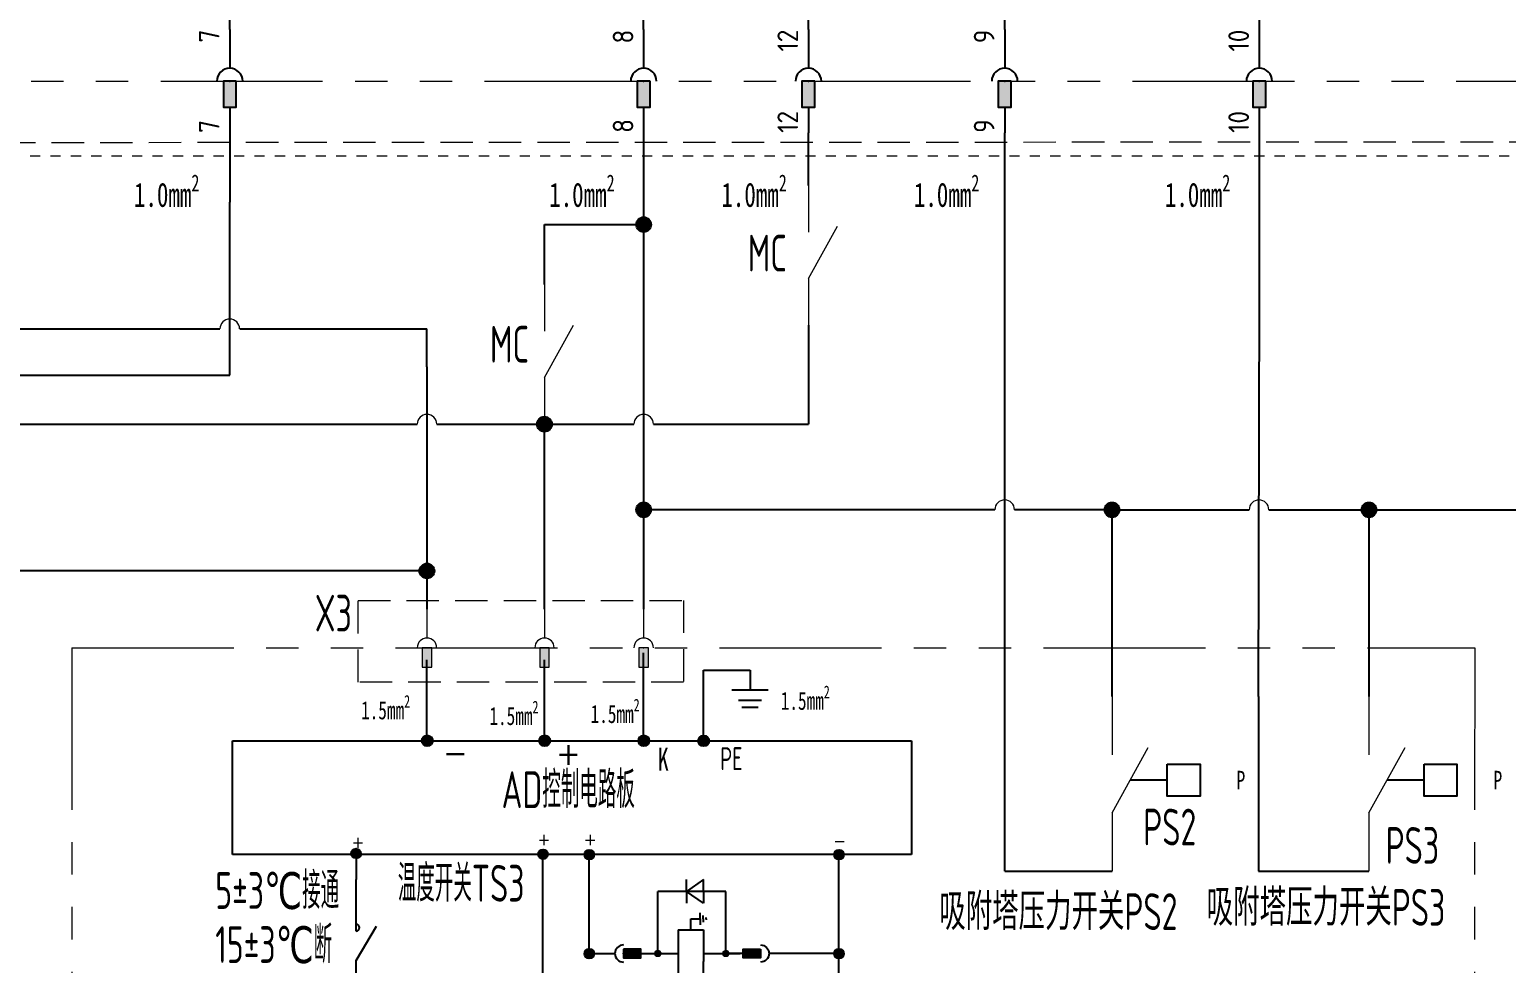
# Model space of a CAD drawing. Header units: millimetres. Extents: x 0 to 840, y 0 to 594.
# Drawn here: x 398.3 to 543.1, y 282.6 to 374.1 of the extents above; entities that cross this region are included whole.
import ezdxf
from ezdxf.enums import TextEntityAlignment as Align

# ---------------------------------------------------------------- set-up
doc = ezdxf.new("R2010")
doc.units = ezdxf.units.MM
for name, pattern in [('CENTER2', [12, 7, -1, 1, -1, 1, -1]), ('HIDDEN', [9.525, 6.35, -3.175]), ('PHANTOM2', [31.75, 15.875, -3.175, 3.175, -3.175, 3.175, -3.175]), ('虚线', [2, 1, -1])]:
    doc.linetypes.add(name, pattern=pattern)
for name, color, linetype, lineweight in [('BLK_0.5mm^2', 7, 'Continuous', 18), ('SYMS', 7, 'Continuous', 18), ('TAGS', 51, 'Continuous', 18), ('TERMS', 4, 'Continuous', 18), ('双点划线', 6, 'CENTER2', 18), ('尺寸线层', 3, 'Continuous', 13), ('标注', 3, 'Continuous', 18), ('虚线', 2, 'HIDDEN', 18), ('虚线层', 6, '虚线', 13)]:
    doc.layers.add(name, color=color, linetype=linetype, lineweight=lineweight)
doc.styles.add('WD', font='romans.shx', dxfattribs={"bigfont": 'gbcbig.shx'})
doc.styles.add('WD_IEC', font='isocp2.shx', dxfattribs={"width": 0.9, "bigfont": 'gbcbig.shx'})
doc.styles.add('标准', font='isoct2.shx')
doc.styles.add('海泰汉字样式', font='仿宋_GB2312.ttf', dxfattribs={"width": 0.7})

# ---------------------------------------------------------------- blocks, each defined once
blk = doc.blocks.new('fse')
blk.add_hatch(color=256).paths.add_polyline_path([(-62.47, -297.35), (-62.47, -293.6), (-64.34, -293.6), (-64.34, -297.35)], flags=0)
for p, q in [((-63.41, -286.1), (-63.41, -291.72)), ((-63.41, -297.35), (-63.41, -301.1))]:
    blk.add_line(p, q)
blk.add_lwpolyline([(-62.47, -293.6), (-64.34, -293.6), (-64.34, -297.35), (-62.47, -297.35)], close=True)
blk.add_arc((-63.41, -293.6), 1.88, 0, 180)
blk.add_point((-63.41, -293.6))
at = {"layer": 'TERMS', "style": 'WD_IEC'}
blk.add_attdef('1', text='', height=3, rotation=90, dxfattribs=at).set_placement((-64.91, -286.1), align=Align.RIGHT)
blk.add_attdef('1', (-64.91, -301.1), '', height=3, rotation=90, dxfattribs=at)
blk = doc.blocks.new('VC01JP_1')
blk.add_hatch(color=256).paths.add_polyline_path([(0.62, -2.5), (0.62, 0), (-0.62, 0), (-0.62, -2.5)], flags=0)
for p, q in [((0, 5), (0, 1.25)), ((0, -2.5), (0, -5))]:
    blk.add_line(p, q)
blk.add_lwpolyline([(0.62, 0), (-0.62, 0), (-0.62, -2.5), (0.62, -2.5)], close=True)
blk.add_arc((0, 0), 1.25, 0, 180)
blk.add_point((0, 0))
at = {"style": 'WD_IEC'}
for tag, p in [('INST', (-5.25, 8)), ('LOC', (-5.25, 5)), ('TAG1', (-5.25, 2)), ('DESC1', (-5.25, -5.1)), ('DESC2', (-5.25, -8.1)), ('DESC3', (-5.25, -11.1))]:
    blk.add_attdef(tag, text='', height=2, dxfattribs=at).set_placement(p, align=Align.RIGHT)
blk.add_attdef('TERM02', text='', height=2, rotation=90, dxfattribs=at).set_placement((-1, 5), align=Align.RIGHT)
for tag, p, height in [('X2TERM02', (0, 5), 0.32), ('X2TERMDESC02', (0, 4.48), 0.32), ('MFG', (2.75, 4), 1.5), ('CAT', (2.75, 1.5), 1.5), ('X4LINK', (-1.25, -1.25), 0.32), ('X1LINK', (1.25, -1.25), 0.32), ('ASSYCODE', (2.75, -2.75), 1), ('FAMILY', (2.75, -4.25), 1), ('X8TERM01', (0, -5), 0.32), ('X8TERMDESC01', (0, -5.52), 0.32), ('CATDESC', (2.75, -5.75), 1)]:
    blk.add_attdef(tag, p, '', height=height, dxfattribs=at)
blk.add_attdef('TERM01', (-1, -5), '', height=2, rotation=90, dxfattribs=at)
blk = doc.blocks.new('bfcgb')
blk.add_hatch(color=256).paths.add_polyline_path([(1495.06, 338, 1), (1492.9, 338, 1)])
blk.add_circle((1493.98, 338), 1.08)
blk = doc.blocks.new('VMS21P_1')
for p, q in [((0, 7.5), (0, 2.5)), ((0, -2.5), (3.125, 3.125)), ((0, -2.5), (0, -7.5))]:
    blk.add_line(p, q)
at = {"style": 'WD_IEC'}
for tag, p in [('INST', (-5.25, 7.75)), ('LOC', (-5.25, 4.25)), ('TAG2', (-5.25, 0.75)), ('XREF', (-5.25, -3.75)), ('DESC1', (-5.25, -7.6)), ('DESC2', (-5.25, -11.1)), ('DESC3', (-5.25, -14.6))]:
    blk.add_attdef(tag, text='', height=2.5, dxfattribs=at).set_placement(p, align=Align.RIGHT)
for tag, p, height in [('X2TERM01', (0, 7.5), 0.32), ('X4LINK', (-2, 0), 0.32), ('X1LINK', (-0.5, 0), 0.32), ('CONTACT', (4, -3.5), 1), ('FAMILY', (4, -5), 1), ('X8TERM02', (0, -7.5), 0.32)]:
    blk.add_attdef(tag, p, '', height=height, dxfattribs=at)
blk.add_attdef('TERM01', text='', height=2, rotation=90, dxfattribs=at).set_placement((-1, 7.5), align=Align.RIGHT)
blk.add_attdef('TERM02', (-1, -7.5), '', height=2, rotation=90, dxfattribs=at)
blk = doc.blocks.new('gwae')
blk.add_hatch(color=256).paths.add_polyline_path([(413.18, 275.01), (413.18, 278.76), (411.3, 278.76), (411.3, 275.01)], flags=0)
for p, q in [((412.24, 286.26), (412.24, 280.64)), ((412.24, 275.01), (412.24, 271.26))]:
    blk.add_line(p, q)
blk.add_lwpolyline([(413.18, 278.76), (411.3, 278.76), (411.3, 275.01), (413.18, 275.01)], close=True)
blk.add_arc((412.24, 278.76), 1.88, 0, 180)
blk.add_point((412.24, 278.76))
blk = doc.blocks.new('rq2e')
at = {"color": 7, "ltscale": 0.416487}
blk.add_line((1065.04, 260.3), (1065.04, 251.87), dxfattribs=at)
at = {"color": 7, "ltscale": 0.007597}
for p, q in [((1064.45, 256.26), (1064.49, 256.48)), ((1064.45, 256.26), (1064.49, 256.48)), ((1064.49, 256.03), (1064.45, 256.26)), ((1064.49, 256.03), (1064.45, 256.26)), ((1064.49, 256.48), (1064.62, 256.67)), ((1064.49, 256.48), (1064.62, 256.67)), ((1064.62, 255.84), (1064.49, 256.03)), ((1064.62, 255.84), (1064.49, 256.03)), ((1064.62, 256.67), (1064.81, 256.8)), ((1064.62, 256.67), (1064.81, 256.8)), ((1064.81, 255.71), (1064.62, 255.84)), ((1064.81, 255.71), (1064.62, 255.84)), ((1064.81, 256.8), (1065.04, 256.85)), ((1064.81, 256.8), (1065.04, 256.85)), ((1065.04, 255.66), (1064.81, 255.71)), ((1065.04, 255.66), (1064.81, 255.71)), ((1065.04, 256.85), (1065.27, 256.8)), ((1065.04, 256.85), (1065.27, 256.8)), ((1065.27, 255.71), (1065.04, 255.66)), ((1065.27, 255.71), (1065.04, 255.66)), ((1065.27, 256.8), (1065.46, 256.67)), ((1065.27, 256.8), (1065.46, 256.67)), ((1065.46, 255.84), (1065.27, 255.71)), ((1065.46, 255.84), (1065.27, 255.71)), ((1065.46, 256.67), (1065.59, 256.48)), ((1065.46, 256.67), (1065.59, 256.48)), ((1065.59, 256.03), (1065.46, 255.84)), ((1065.59, 256.03), (1065.46, 255.84)), ((1065.59, 256.48), (1065.63, 256.26)), ((1065.59, 256.48), (1065.63, 256.26)), ((1065.63, 256.26), (1065.59, 256.03)), ((1065.63, 256.26), (1065.59, 256.03)), ((1064.45, 241.44), (1064.49, 241.66)), ((1064.45, 241.44), (1064.49, 241.66)), ((1064.49, 241.21), (1064.45, 241.44)), ((1064.49, 241.21), (1064.45, 241.44)), ((1064.49, 241.66), (1064.62, 241.85)), ((1064.49, 241.66), (1064.62, 241.85)), ((1064.62, 241.85), (1064.81, 241.98)), ((1064.62, 241.85), (1064.81, 241.98)), ((1064.81, 241.98), (1065.04, 242.03)), ((1064.81, 241.98), (1065.04, 242.03)), ((1065.04, 242.03), (1065.27, 241.98)), ((1065.04, 242.03), (1065.27, 241.98)), ((1065.27, 241.98), (1065.46, 241.85)), ((1065.27, 241.98), (1065.46, 241.85)), ((1065.46, 241.85), (1065.59, 241.66)), ((1065.46, 241.85), (1065.59, 241.66)), ((1065.59, 241.66), (1065.63, 241.44)), ((1065.59, 241.66), (1065.63, 241.44)), ((1065.63, 241.44), (1065.59, 241.21)), ((1065.63, 241.44), (1065.59, 241.21)), ((1064.62, 241.02), (1064.49, 241.21)), ((1064.62, 241.02), (1064.49, 241.21)), ((1064.81, 240.89), (1064.62, 241.02)), ((1064.81, 240.89), (1064.62, 241.02)), ((1065.04, 240.85), (1064.81, 240.89)), ((1065.04, 240.85), (1064.81, 240.89)), ((1065.27, 240.89), (1065.04, 240.85)), ((1065.27, 240.89), (1065.04, 240.85)), ((1065.46, 241.02), (1065.27, 240.89)), ((1065.46, 241.02), (1065.27, 240.89)), ((1065.59, 241.21), (1065.46, 241.02)), ((1065.59, 241.21), (1065.46, 241.02))]:
    blk.add_line(p, q, dxfattribs=at)
at = {"color": 7, "ltscale": 0.445714}
for p, q in [((1065.03, 256.26), (1078.57, 256.26)), ((1065.03, 256.26), (1078.57, 256.26)), ((1065.04, 241.44), (1078.58, 241.44)), ((1065.04, 241.44), (1078.58, 241.44))]:
    blk.add_line(p, q, dxfattribs=at)
at = {"color": 7, "ltscale": 0.204694}
blk.add_line((1078.58, 250.04), (1078.57, 256.26), dxfattribs=at)
blk.add_line((1078.58, 250.04), (1078.57, 256.26), dxfattribs=at)
at = {"color": 7, "ltscale": 0.092843}
for q in [(1053.19, 252.81), (1053.19, 252.81), (1057.23, 252.81), (1057.23, 252.81), (1053.19, 245.38), (1053.19, 245.38), (1057.23, 245.38), (1057.23, 245.38)]:
    blk.add_line((1055.21, 249.09), q, dxfattribs=at)
at = {"color": 7, "ltscale": 0.044268}
for p, q in [((1053.19, 252.81), (1055.21, 252.81)), ((1053.19, 252.81), (1055.21, 252.81)), ((1053.19, 245.38), (1055.21, 245.38)), ((1053.19, 245.38), (1055.21, 245.38))]:
    blk.add_line(p, q, dxfattribs=at)
at = {"color": 7, "ltscale": 0.044269}
for p, q in [((1057.23, 252.81), (1055.21, 252.81)), ((1057.23, 252.81), (1055.21, 252.81)), ((1057.23, 245.38), (1055.21, 245.38)), ((1057.23, 245.38), (1055.21, 245.38))]:
    blk.add_line(p, q, dxfattribs=at)
at = {"color": 7, "ltscale": 0.18267}
for p, q in [((1059.83, 251.87), (1059.83, 246.32)), ((1070.2, 251.87), (1070.2, 246.32))]:
    blk.add_line(p, q, dxfattribs=at)
at = {"color": 7, "ltscale": 0.226511}
for p, q in [((1070.2, 251.87), (1059.88, 251.87)), ((1059.88, 246.32), (1063.32, 246.32)), ((1070.2, 246.32), (1063.32, 246.32)), ((1070.2, 246.32), (1063.32, 246.32))]:
    blk.add_line(p, q, dxfattribs=at)
at = {"color": 7, "ltscale": 0.121009}
blk.add_line((1059.83, 249.09), (1055.21, 249.09), dxfattribs=at)
at = {"color": 7, "ltscale": 0.067085}
blk.add_line((1070.2, 249.09), (1072.61, 249.09), dxfattribs=at)
at = {"color": 7, "ltscale": 0.04459}
blk.add_line((1072.61, 249.09), (1072.61, 247.05), dxfattribs=at)
at = {"color": 7, "ltscale": 0.148438}
for p in [(1076.03, 246.32), (1076.03, 246.32), (1081.13, 246.32), (1081.13, 246.32)]:
    blk.add_line(p, (1078.58, 250.04), dxfattribs=at)
at = {"color": 7, "ltscale": 0.083936}
for p, q in [((1078.58, 250.04), (1076.03, 250.04)), ((1078.58, 250.04), (1076.03, 250.04)), ((1078.58, 250.04), (1081.13, 250.04)), ((1078.58, 250.04), (1081.13, 250.04)), ((1078.58, 246.32), (1076.03, 246.32)), ((1078.58, 246.32), (1076.03, 246.32)), ((1078.58, 246.32), (1081.13, 246.32)), ((1078.58, 246.32), (1081.13, 246.32))]:
    blk.add_line(p, q, dxfattribs=at)
at = {"color": 7, "ltscale": 0.16075}
for q in [(1078.58, 250.04), (1078.58, 246.32)]:
    blk.add_line((1078.58, 241.44), q, dxfattribs=at)
at = {"color": 7, "ltscale": 0.321499}
blk.add_line((1065.04, 246.32), (1065.04, 238.35), dxfattribs=at)
at = {"color": 7, "ltscale": 0.028234}
blk.add_line((1072.61, 247.05), (1071.32, 247.05), dxfattribs=at)
at = {"color": 7, "ltscale": 0.016336}
for q in [(1071.86, 246.37), (1073.35, 246.37)]:
    blk.add_line((1072.61, 246.37), q, dxfattribs=at)
at = {"color": 7, "ltscale": 0.005879}
for q in [(1072.34, 245.77), (1072.88, 245.77)]:
    blk.add_line((1072.61, 245.77), q, dxfattribs=at)
at = {"color": 7, "ltscale": 0.028235}
blk.add_line((1072.61, 247.05), (1073.9, 247.05), dxfattribs=at)
at = {"color": 7}
for centre in [(1065.04, 256.26), (1065.04, 241.44)]:
    blk.add_circle(centre, 0.591, dxfattribs=at)
for points in [[(1065.59, 256.03), (1064.45, 256.26), (1064.62, 256.67), (1064.49, 256.48)], [(1065.59, 256.03), (1064.45, 256.26), (1064.62, 256.67), (1064.49, 256.48)], [(1065.59, 256.03), (1064.62, 255.84), (1064.45, 256.26), (1064.49, 256.03)], [(1065.59, 256.03), (1064.62, 255.84), (1064.45, 256.26), (1064.49, 256.03)], [(1065.59, 256.03), (1064.62, 256.67), (1065.04, 256.85), (1064.81, 256.8)], [(1065.59, 256.03), (1064.62, 256.67), (1065.04, 256.85), (1064.81, 256.8)], [(1065.59, 256.03), (1065.04, 255.66), (1064.62, 255.84), (1064.81, 255.71)], [(1065.59, 256.03), (1065.04, 255.66), (1064.62, 255.84), (1064.81, 255.71)], [(1065.59, 256.03), (1065.04, 256.85), (1065.46, 256.67), (1065.27, 256.8)], [(1065.59, 256.03), (1065.04, 256.85), (1065.46, 256.67), (1065.27, 256.8)], [(1065.59, 256.03), (1065.46, 255.84), (1065.04, 255.66), (1065.27, 255.71)], [(1065.59, 256.03), (1065.46, 255.84), (1065.04, 255.66), (1065.27, 255.71)], [(1065.59, 256.03), (1065.46, 256.67), (1065.63, 256.26), (1065.59, 256.48)], [(1065.59, 256.03), (1065.46, 256.67), (1065.63, 256.26), (1065.59, 256.48)], [(1065.59, 241.21), (1064.45, 241.44), (1064.62, 241.85), (1064.49, 241.66)], [(1065.59, 241.21), (1064.45, 241.44), (1064.62, 241.85), (1064.49, 241.66)], [(1065.59, 241.21), (1064.62, 241.02), (1064.45, 241.44), (1064.49, 241.21)], [(1065.59, 241.21), (1064.62, 241.02), (1064.45, 241.44), (1064.49, 241.21)], [(1065.59, 241.21), (1064.62, 241.85), (1065.04, 242.03), (1064.81, 241.98)], [(1065.59, 241.21), (1064.62, 241.85), (1065.04, 242.03), (1064.81, 241.98)], [(1065.59, 241.21), (1065.04, 242.03), (1065.46, 241.85), (1065.27, 241.98)], [(1065.59, 241.21), (1065.04, 242.03), (1065.46, 241.85), (1065.27, 241.98)], [(1065.59, 241.21), (1065.46, 241.85), (1065.63, 241.44), (1065.59, 241.66)], [(1065.59, 241.21), (1065.46, 241.85), (1065.63, 241.44), (1065.59, 241.66)], [(1065.59, 241.21), (1065.04, 240.85), (1064.62, 241.02), (1064.81, 240.89)], [(1065.59, 241.21), (1065.04, 240.85), (1064.62, 241.02), (1064.81, 240.89)], [(1065.59, 241.21), (1065.46, 241.02), (1065.04, 240.85), (1065.27, 240.89)], [(1065.59, 241.21), (1065.46, 241.02), (1065.04, 240.85), (1065.27, 240.89)]]:
    blk.add_solid(points, dxfattribs=at)
blk = doc.blocks.new('tgsef')
blk.add_line((948.94, -409.05), (948.94, -394.67))
at = {"color": 7, "ltscale": 0.287133}
blk.add_line((948.94, -417.26), (954.7, -407.73), dxfattribs=at)
at = {"color": 7}
blk.add_line((948.94, -428.35), (948.94, -417.26), dxfattribs=at)
blk.add_arc((948.94, -408.11), 0.938, 270, 90)

msp = doc.modelspace()

# ---------------------------------------------------------------- linework, layer by layer
for p, q in [((417.96, 374.13), (417.96, 449.51)), ((493.92, 374.13), (493.92, 446.39)), ((518.89, 374.13), (518.89, 446.39)), ((474.69, 374.13), (474.69, 441.94)), ((458.53, 374.13), (458.53, 402.27)), ((417.96, 364.01), (417.96, 357.22)), ((458.53, 364.01), (458.53, 317.36)), ((474.69, 364.01), (474.69, 364.01)), ((474.69, 358.84), (474.69, 364.01)), ((493.92, 348.13), (493.92, 364.01)), ((518.89, 348.13), (518.89, 364.01)), ((417.96, 340.27), (417.96, 357.22)), ((448.81, 355.03), (458.53, 355.03)), ((448.81, 349.14), (448.81, 355.03)), ((493.92, 291.69), (493.92, 348.13)), ((518.81, 308.78), (518.89, 348.13)), ((385.88, 344.8), (417, 344.8)), ((418.93, 344.8), (437.29, 344.8)), ((437.29, 341.08), (437.29, 344.8)), ((474.69, 345.17), (474.69, 335.47)), ((384.91, 340.27), (417.96, 340.27)), ((437.29, 341.08), (437.29, 317.36)), ((396.46, 335.47), (419.08, 335.47)), ((418.93, 335.47), (419.08, 335.47)), ((419.08, 335.47), (436.33, 335.47)), ((438.26, 335.47), (457.56, 335.47)), ((448.81, 317.36), (448.81, 335.47)), ((459.49, 335.47), (474.69, 335.47)), ((492.96, 327.08), (458.53, 327.08)), ((500.01, 327.08), (494.88, 327.08)), ((504.44, 327.08), (500.01, 327.08)), ((504.44, 308.78), (504.44, 327.08)), ((504.44, 327.08), (517.88, 327.08)), ((519.81, 327.08), (525.23, 327.08)), ((525.23, 327.08), (529.63, 327.08)), ((529.63, 327.08), (529.63, 308.78)), ((529.63, 327.08), (566.49, 327.08)), ((437.3, 321.09), (396.29, 321.09)), ((458.53, 304.47), (458.53, 313.07)), ((437.29, 304.47), (437.29, 312.38)), ((448.81, 304.47), (448.81, 312.38)), ((464.4, 304.46), (464.4, 311.38)), ((464.4, 311.38), (468.96, 311.38)), ((468.96, 311.38), (468.96, 309.45)), ((518.81, 308.78), (518.81, 291.69)), ((418.23, 304.46), (484.79, 304.46)), ((418.23, 293.32), (418.23, 304.46)), ((484.79, 304.46), (484.79, 293.32)), ((484.79, 293.32), (418.23, 293.32)), ((430.34, 293.46), (430.34, 290.85)), ((453.18, 283.61), (453.18, 293.28)), ((477.66, 259.48), (477.66, 293.32)), ((477.66, 283.61), (477.66, 293.28)), ((493.92, 291.69), (504.44, 291.69)), ((518.81, 291.69), (529.63, 291.69)), ((477.66, 283.61), (473.35, 283.61))]:
    msp.add_line(p, q)
at = {"color": 1}
for p, q in [((467.18, 309.45), (470.73, 309.45)), ((467.84, 308.42), (470.08, 308.42)), ((468.16, 307.74), (469.76, 307.74))]:
    msp.add_line(p, q, dxfattribs=at)
at = {"color": 7, "ltscale": 0.007597}
for p, q in [((436.78, 304.46), (436.82, 304.66)), ((436.78, 304.46), (436.82, 304.66)), ((436.82, 304.26), (436.78, 304.46)), ((436.82, 304.26), (436.78, 304.46)), ((436.82, 304.66), (436.94, 304.84)), ((436.82, 304.66), (436.94, 304.84)), ((436.94, 304.08), (436.82, 304.26)), ((436.94, 304.08), (436.82, 304.26)), ((436.94, 304.84), (437.11, 304.95)), ((436.94, 304.84), (437.11, 304.95)), ((437.11, 303.97), (436.94, 304.08)), ((437.11, 303.97), (436.94, 304.08)), ((437.11, 304.95), (437.31, 304.99)), ((437.11, 304.95), (437.31, 304.99)), ((437.31, 304.99), (437.52, 304.95)), ((437.31, 304.99), (437.52, 304.95)), ((437.52, 304.95), (437.69, 304.84)), ((437.52, 304.95), (437.69, 304.84)), ((437.69, 304.08), (437.52, 303.97)), ((437.69, 304.08), (437.52, 303.97)), ((437.69, 304.84), (437.81, 304.66)), ((437.69, 304.84), (437.81, 304.66)), ((437.81, 304.26), (437.69, 304.08)), ((437.81, 304.26), (437.69, 304.08)), ((437.81, 304.66), (437.85, 304.46)), ((437.81, 304.66), (437.85, 304.46)), ((437.85, 304.46), (437.81, 304.26)), ((437.85, 304.46), (437.81, 304.26)), ((448.3, 304.46), (448.34, 304.66)), ((448.3, 304.46), (448.34, 304.66)), ((448.34, 304.26), (448.3, 304.46)), ((448.34, 304.26), (448.3, 304.46)), ((448.34, 304.66), (448.46, 304.84)), ((448.34, 304.66), (448.46, 304.84)), ((448.46, 304.08), (448.34, 304.26)), ((448.46, 304.08), (448.34, 304.26)), ((448.46, 304.84), (448.63, 304.95)), ((448.46, 304.84), (448.63, 304.95)), ((448.63, 303.97), (448.46, 304.08)), ((448.63, 303.97), (448.46, 304.08)), ((448.63, 304.95), (448.84, 304.99)), ((448.63, 304.95), (448.84, 304.99)), ((448.84, 304.99), (449.04, 304.95)), ((448.84, 304.99), (449.04, 304.95)), ((449.04, 304.95), (449.21, 304.84)), ((449.04, 304.95), (449.21, 304.84)), ((449.21, 304.08), (449.04, 303.97)), ((449.21, 304.08), (449.04, 303.97)), ((449.21, 304.84), (449.33, 304.66)), ((449.21, 304.84), (449.33, 304.66)), ((449.33, 304.26), (449.21, 304.08)), ((449.33, 304.26), (449.21, 304.08)), ((449.33, 304.66), (449.37, 304.46)), ((449.33, 304.66), (449.37, 304.46)), ((449.37, 304.46), (449.33, 304.26)), ((449.37, 304.46), (449.33, 304.26)), ((458.02, 304.46), (458.06, 304.66)), ((458.02, 304.46), (458.06, 304.66)), ((458.06, 304.26), (458.02, 304.46)), ((458.06, 304.26), (458.02, 304.46)), ((458.06, 304.66), (458.17, 304.84)), ((458.06, 304.66), (458.17, 304.84)), ((458.17, 304.08), (458.06, 304.26)), ((458.17, 304.08), (458.06, 304.26)), ((458.17, 304.84), (458.35, 304.95)), ((458.17, 304.84), (458.35, 304.95)), ((458.35, 303.97), (458.17, 304.08)), ((458.35, 303.97), (458.17, 304.08)), ((458.35, 304.95), (458.55, 304.99)), ((458.35, 304.95), (458.55, 304.99)), ((458.55, 304.99), (458.75, 304.95)), ((458.55, 304.99), (458.75, 304.95)), ((458.75, 304.95), (458.93, 304.84)), ((458.75, 304.95), (458.93, 304.84)), ((458.93, 304.08), (458.75, 303.97)), ((458.93, 304.08), (458.75, 303.97)), ((458.93, 304.84), (459.04, 304.66)), ((458.93, 304.84), (459.04, 304.66)), ((459.04, 304.26), (458.93, 304.08)), ((459.04, 304.26), (458.93, 304.08)), ((459.04, 304.66), (459.08, 304.46)), ((459.04, 304.66), (459.08, 304.46)), ((459.08, 304.46), (459.04, 304.26)), ((459.08, 304.46), (459.04, 304.26)), ((463.89, 304.44), (463.93, 304.65)), ((463.89, 304.44), (463.93, 304.65)), ((463.93, 304.24), (463.89, 304.44)), ((463.93, 304.24), (463.89, 304.44)), ((463.93, 304.65), (464.05, 304.82)), ((463.93, 304.65), (464.05, 304.82)), ((464.05, 304.07), (463.93, 304.24)), ((464.05, 304.07), (463.93, 304.24)), ((464.05, 304.82), (464.22, 304.93)), ((464.05, 304.82), (464.22, 304.93)), ((464.22, 303.95), (464.05, 304.07)), ((464.22, 303.95), (464.05, 304.07)), ((464.22, 304.93), (464.42, 304.97)), ((464.22, 304.93), (464.42, 304.97)), ((464.42, 304.97), (464.63, 304.93)), ((464.42, 304.97), (464.63, 304.93)), ((464.63, 304.93), (464.8, 304.82)), ((464.63, 304.93), (464.8, 304.82)), ((464.8, 304.07), (464.63, 303.95)), ((464.8, 304.07), (464.63, 303.95)), ((464.8, 304.82), (464.91, 304.65)), ((464.8, 304.82), (464.91, 304.65)), ((464.91, 304.24), (464.8, 304.07)), ((464.91, 304.24), (464.8, 304.07)), ((464.91, 304.65), (464.96, 304.44)), ((464.91, 304.65), (464.96, 304.44)), ((464.96, 304.44), (464.91, 304.24)), ((464.96, 304.44), (464.91, 304.24)), ((437.31, 303.93), (437.11, 303.97)), ((437.31, 303.93), (437.11, 303.97)), ((437.52, 303.97), (437.31, 303.93)), ((437.52, 303.97), (437.31, 303.93)), ((448.84, 303.93), (448.63, 303.97)), ((448.84, 303.93), (448.63, 303.97)), ((449.04, 303.97), (448.84, 303.93)), ((449.04, 303.97), (448.84, 303.93)), ((458.55, 303.93), (458.35, 303.97)), ((458.55, 303.93), (458.35, 303.97)), ((458.75, 303.97), (458.55, 303.93)), ((458.75, 303.97), (458.55, 303.93)), ((464.42, 303.91), (464.22, 303.95)), ((464.42, 303.91), (464.22, 303.95)), ((464.63, 303.95), (464.42, 303.91)), ((464.63, 303.95), (464.42, 303.91)), ((430.54, 292.97), (430.36, 292.93)), ((430.54, 292.97), (430.36, 292.93)), ((430.7, 293.07), (430.54, 292.97)), ((430.7, 293.07), (430.54, 292.97)), ((430.8, 293.23), (430.7, 293.07)), ((430.8, 293.23), (430.7, 293.07)), ((430.84, 293.41), (430.8, 293.23)), ((430.84, 293.41), (430.8, 293.23)), ((448.67, 292.87), (448.49, 292.9)), ((448.67, 292.87), (448.49, 292.9)), ((448.86, 292.9), (448.67, 292.87)), ((448.86, 292.9), (448.67, 292.87)), ((449.01, 293.01), (448.86, 292.9)), ((449.01, 293.01), (448.86, 292.9)), ((449.11, 293.16), (449.01, 293.01)), ((449.11, 293.16), (449.01, 293.01)), ((449.15, 293.34), (449.11, 293.16)), ((449.15, 293.34), (449.11, 293.16)), ((453.2, 292.83), (453.02, 292.87)), ((453.2, 292.83), (453.02, 292.87)), ((453.38, 292.87), (453.2, 292.83)), ((453.38, 292.87), (453.2, 292.83)), ((453.53, 292.97), (453.38, 292.87)), ((453.53, 292.97), (453.38, 292.87)), ((453.64, 293.12), (453.53, 292.97)), ((453.64, 293.12), (453.53, 292.97)), ((453.67, 293.3), (453.64, 293.12)), ((453.67, 293.3), (453.64, 293.12)), ((477.68, 292.83), (477.5, 292.87)), ((477.68, 292.83), (477.5, 292.87)), ((477.86, 292.87), (477.68, 292.83)), ((477.86, 292.87), (477.68, 292.83)), ((477.86, 292.87), (477.68, 292.83)), ((477.86, 292.87), (477.68, 292.83)), ((478.01, 292.97), (477.86, 292.87)), ((478.01, 292.97), (477.86, 292.87)), ((478.01, 292.97), (477.86, 292.87)), ((478.01, 292.97), (477.86, 292.87)), ((478.12, 293.12), (478.01, 292.97)), ((478.12, 293.12), (478.01, 292.97)), ((478.12, 293.12), (478.01, 292.97)), ((478.12, 293.12), (478.01, 292.97)), ((478.15, 293.3), (478.12, 293.12)), ((478.15, 293.3), (478.12, 293.12)), ((452.72, 283.59), (452.76, 283.77)), ((452.72, 283.59), (452.76, 283.77)), ((452.76, 283.77), (452.86, 283.93)), ((452.76, 283.77), (452.86, 283.93)), ((452.86, 283.93), (453.02, 284.03)), ((452.86, 283.93), (453.02, 284.03)), ((453.02, 284.03), (453.2, 284.07)), ((453.02, 284.03), (453.2, 284.07)), ((453.2, 284.07), (453.38, 284.03)), ((453.2, 284.07), (453.38, 284.03)), ((453.38, 284.03), (453.53, 283.93)), ((453.38, 284.03), (453.53, 283.93)), ((453.53, 283.93), (453.64, 283.77)), ((453.53, 283.93), (453.64, 283.77)), ((453.64, 283.77), (453.67, 283.59)), ((453.64, 283.77), (453.67, 283.59)), ((477.21, 283.59), (477.24, 283.77)), ((477.21, 283.59), (477.24, 283.77)), ((477.24, 283.77), (477.35, 283.93)), ((477.24, 283.77), (477.35, 283.93)), ((477.35, 283.93), (477.5, 284.03)), ((477.35, 283.93), (477.5, 284.03)), ((477.5, 284.03), (477.68, 284.07)), ((477.5, 284.03), (477.68, 284.07)), ((477.68, 284.07), (477.86, 284.03)), ((477.68, 284.07), (477.86, 284.03)), ((477.86, 284.03), (478.01, 283.93)), ((477.86, 284.03), (478.01, 283.93)), ((478.01, 283.93), (478.12, 283.77)), ((478.01, 283.93), (478.12, 283.77)), ((478.12, 283.77), (478.15, 283.59)), ((478.12, 283.77), (478.15, 283.59)), ((452.76, 283.41), (452.72, 283.59)), ((452.76, 283.41), (452.72, 283.59)), ((452.86, 283.26), (452.76, 283.41)), ((452.86, 283.26), (452.76, 283.41)), ((453.02, 283.16), (452.86, 283.26)), ((453.02, 283.16), (452.86, 283.26)), ((453.2, 283.12), (453.02, 283.16)), ((453.2, 283.12), (453.02, 283.16)), ((453.38, 283.16), (453.2, 283.12)), ((453.38, 283.16), (453.2, 283.12)), ((453.53, 283.26), (453.38, 283.16)), ((453.53, 283.26), (453.38, 283.16)), ((453.64, 283.41), (453.53, 283.26)), ((453.64, 283.41), (453.53, 283.26)), ((453.67, 283.59), (453.64, 283.41)), ((453.67, 283.59), (453.64, 283.41)), ((477.24, 283.41), (477.21, 283.59)), ((477.24, 283.41), (477.21, 283.59)), ((477.35, 283.26), (477.24, 283.41)), ((477.35, 283.26), (477.24, 283.41)), ((477.5, 283.16), (477.35, 283.26)), ((477.5, 283.16), (477.35, 283.26)), ((477.68, 283.12), (477.5, 283.16)), ((477.68, 283.12), (477.5, 283.16)), ((477.86, 283.16), (477.68, 283.12)), ((477.86, 283.16), (477.68, 283.12)), ((478.01, 283.26), (477.86, 283.16)), ((478.01, 283.26), (477.86, 283.16)), ((478.12, 283.41), (478.01, 283.26)), ((478.12, 283.41), (478.01, 283.26)), ((478.15, 283.59), (478.12, 283.41)), ((478.15, 283.59), (478.12, 283.41))]:
    msp.add_line(p, q, dxfattribs=at)
at = {"color": 2, "linetype": 'HIDDEN'}
for p, q in [((509.85, 300.59), (506.22, 300.59)), ((535.04, 300.59), (531.41, 300.59))]:
    msp.add_line(p, q, dxfattribs=at)
at = {"color": 7}
msp.add_line((448.65, 269.39), (448.65, 293.32), dxfattribs=at)
for points in [[(509.85, 302.16), (513.07, 302.16), (513.07, 299.02), (509.85, 299.02)], [(535.04, 302.16), (538.25, 302.16), (538.25, 299.02), (535.04, 299.02)]]:
    msp.add_lwpolyline(points, close=True)
for centre, radius in [((437.31, 304.46), 0.532), ((448.84, 304.46), 0.532), ((458.55, 304.46), 0.532), ((464.42, 304.44), 0.532), ((430.34, 293.41), 0.473), ((448.67, 293.34), 0.473), ((453.2, 293.3), 0.473), ((477.68, 293.3), 0.473), ((477.68, 293.3), 0.473), ((453.2, 283.59), 0.473), ((477.68, 283.59), 0.473)]:
    msp.add_circle(centre, radius, dxfattribs=at)
for points in [[(437.81, 304.26), (436.78, 304.46), (436.94, 304.84), (436.82, 304.66)], [(437.81, 304.26), (436.78, 304.46), (436.94, 304.84), (436.82, 304.66)], [(437.81, 304.26), (436.94, 304.08), (436.78, 304.46), (436.82, 304.26)], [(437.81, 304.26), (436.94, 304.08), (436.78, 304.46), (436.82, 304.26)], [(437.81, 304.26), (436.94, 304.84), (437.31, 304.99), (437.11, 304.95)], [(437.81, 304.26), (436.94, 304.84), (437.31, 304.99), (437.11, 304.95)], [(437.81, 304.26), (437.31, 303.93), (436.94, 304.08), (437.11, 303.97)], [(437.81, 304.26), (437.31, 303.93), (436.94, 304.08), (437.11, 303.97)], [(437.81, 304.26), (437.31, 304.99), (437.69, 304.84), (437.52, 304.95)], [(437.81, 304.26), (437.31, 304.99), (437.69, 304.84), (437.52, 304.95)], [(437.81, 304.26), (437.69, 304.08), (437.31, 303.93), (437.52, 303.97)], [(437.81, 304.26), (437.69, 304.08), (437.31, 303.93), (437.52, 303.97)], [(437.81, 304.26), (437.69, 304.84), (437.85, 304.46), (437.81, 304.66)], [(437.81, 304.26), (437.69, 304.84), (437.85, 304.46), (437.81, 304.66)], [(449.33, 304.26), (448.3, 304.46), (448.46, 304.84), (448.34, 304.66)], [(449.33, 304.26), (448.3, 304.46), (448.46, 304.84), (448.34, 304.66)], [(449.33, 304.26), (448.46, 304.08), (448.3, 304.46), (448.34, 304.26)], [(449.33, 304.26), (448.46, 304.08), (448.3, 304.46), (448.34, 304.26)], [(449.33, 304.26), (448.46, 304.84), (448.84, 304.99), (448.63, 304.95)], [(449.33, 304.26), (448.46, 304.84), (448.84, 304.99), (448.63, 304.95)], [(449.33, 304.26), (448.84, 303.93), (448.46, 304.08), (448.63, 303.97)], [(449.33, 304.26), (448.84, 303.93), (448.46, 304.08), (448.63, 303.97)], [(449.33, 304.26), (448.84, 304.99), (449.21, 304.84), (449.04, 304.95)], [(449.33, 304.26), (448.84, 304.99), (449.21, 304.84), (449.04, 304.95)], [(449.33, 304.26), (449.21, 304.08), (448.84, 303.93), (449.04, 303.97)], [(449.33, 304.26), (449.21, 304.08), (448.84, 303.93), (449.04, 303.97)], [(449.33, 304.26), (449.21, 304.84), (449.37, 304.46), (449.33, 304.66)], [(449.33, 304.26), (449.21, 304.84), (449.37, 304.46), (449.33, 304.66)], [(459.04, 304.26), (458.02, 304.46), (458.17, 304.84), (458.06, 304.66)], [(459.04, 304.26), (458.02, 304.46), (458.17, 304.84), (458.06, 304.66)], [(459.04, 304.26), (458.17, 304.08), (458.02, 304.46), (458.06, 304.26)], [(459.04, 304.26), (458.17, 304.08), (458.02, 304.46), (458.06, 304.26)], [(459.04, 304.26), (458.17, 304.84), (458.55, 304.99), (458.35, 304.95)], [(459.04, 304.26), (458.17, 304.84), (458.55, 304.99), (458.35, 304.95)], [(459.04, 304.26), (458.55, 303.93), (458.17, 304.08), (458.35, 303.97)], [(459.04, 304.26), (458.55, 303.93), (458.17, 304.08), (458.35, 303.97)], [(459.04, 304.26), (458.55, 304.99), (458.93, 304.84), (458.75, 304.95)], [(459.04, 304.26), (458.55, 304.99), (458.93, 304.84), (458.75, 304.95)], [(459.04, 304.26), (458.93, 304.08), (458.55, 303.93), (458.75, 303.97)], [(459.04, 304.26), (458.93, 304.08), (458.55, 303.93), (458.75, 303.97)], [(459.04, 304.26), (458.93, 304.84), (459.08, 304.46), (459.04, 304.66)], [(459.04, 304.26), (458.93, 304.84), (459.08, 304.46), (459.04, 304.66)], [(464.91, 304.24), (463.89, 304.44), (464.05, 304.82), (463.93, 304.65)], [(464.91, 304.24), (463.89, 304.44), (464.05, 304.82), (463.93, 304.65)], [(464.91, 304.24), (464.05, 304.07), (463.89, 304.44), (463.93, 304.24)], [(464.91, 304.24), (464.05, 304.07), (463.89, 304.44), (463.93, 304.24)], [(464.91, 304.24), (464.05, 304.82), (464.42, 304.97), (464.22, 304.93)], [(464.91, 304.24), (464.05, 304.82), (464.42, 304.97), (464.22, 304.93)], [(464.91, 304.24), (464.42, 303.91), (464.05, 304.07), (464.22, 303.95)], [(464.91, 304.24), (464.42, 303.91), (464.05, 304.07), (464.22, 303.95)], [(464.91, 304.24), (464.42, 304.97), (464.8, 304.82), (464.63, 304.93)], [(464.91, 304.24), (464.42, 304.97), (464.8, 304.82), (464.63, 304.93)], [(464.91, 304.24), (464.8, 304.07), (464.42, 303.91), (464.63, 303.95)], [(464.91, 304.24), (464.8, 304.07), (464.42, 303.91), (464.63, 303.95)], [(464.91, 304.24), (464.8, 304.82), (464.96, 304.44), (464.91, 304.65)], [(464.91, 304.24), (464.8, 304.82), (464.96, 304.44), (464.91, 304.65)], [(430.8, 293.23), (429.89, 293.41), (430.03, 293.74), (429.93, 293.59)], [(430.8, 293.23), (429.89, 293.41), (430.03, 293.74), (429.93, 293.59)], [(430.8, 293.23), (430.03, 293.07), (429.89, 293.41), (429.93, 293.23)], [(430.8, 293.23), (430.03, 293.07), (429.89, 293.41), (429.93, 293.23)], [(430.8, 293.23), (430.03, 293.74), (430.36, 293.88), (430.18, 293.84)], [(430.8, 293.23), (430.03, 293.74), (430.36, 293.88), (430.18, 293.84)], [(430.8, 293.23), (430.36, 292.93), (430.03, 293.07), (430.18, 292.97)], [(430.8, 293.23), (430.36, 292.93), (430.03, 293.07), (430.18, 292.97)], [(430.8, 293.23), (430.36, 293.88), (430.7, 293.74), (430.54, 293.84)], [(430.8, 293.23), (430.36, 293.88), (430.7, 293.74), (430.54, 293.84)], [(430.8, 293.23), (430.7, 293.07), (430.36, 292.93), (430.54, 292.97)], [(430.8, 293.23), (430.7, 293.07), (430.36, 292.93), (430.54, 292.97)], [(430.8, 293.23), (430.7, 293.74), (430.84, 293.41), (430.8, 293.59)], [(430.8, 293.23), (430.7, 293.74), (430.84, 293.41), (430.8, 293.59)], [(449.11, 293.16), (448.2, 293.34), (448.34, 293.67), (448.24, 293.52)], [(449.11, 293.16), (448.2, 293.34), (448.34, 293.67), (448.24, 293.52)], [(449.11, 293.16), (448.34, 293.01), (448.2, 293.34), (448.24, 293.16)], [(449.11, 293.16), (448.34, 293.01), (448.2, 293.34), (448.24, 293.16)], [(449.11, 293.16), (448.34, 293.67), (448.67, 293.81), (448.49, 293.78)], [(449.11, 293.16), (448.34, 293.67), (448.67, 293.81), (448.49, 293.78)], [(449.11, 293.16), (448.67, 292.87), (448.34, 293.01), (448.49, 292.9)], [(449.11, 293.16), (448.67, 292.87), (448.34, 293.01), (448.49, 292.9)], [(449.11, 293.16), (448.67, 293.81), (449.01, 293.67), (448.86, 293.78)], [(449.11, 293.16), (448.67, 293.81), (449.01, 293.67), (448.86, 293.78)], [(449.11, 293.16), (449.01, 293.01), (448.67, 292.87), (448.86, 292.9)], [(449.11, 293.16), (449.01, 293.01), (448.67, 292.87), (448.86, 292.9)], [(449.11, 293.16), (449.01, 293.67), (449.15, 293.34), (449.11, 293.52)], [(449.11, 293.16), (449.01, 293.67), (449.15, 293.34), (449.11, 293.52)], [(453.64, 293.12), (452.72, 293.3), (452.86, 293.64), (452.76, 293.49)], [(453.64, 293.12), (452.72, 293.3), (452.86, 293.64), (452.76, 293.49)], [(453.64, 293.12), (452.86, 292.97), (452.72, 293.3), (452.76, 293.12)], [(453.64, 293.12), (452.86, 292.97), (452.72, 293.3), (452.76, 293.12)], [(453.64, 293.12), (452.86, 293.64), (453.2, 293.78), (453.02, 293.74)], [(453.64, 293.12), (452.86, 293.64), (453.2, 293.78), (453.02, 293.74)], [(453.64, 293.12), (453.2, 292.83), (452.86, 292.97), (453.02, 292.87)], [(453.64, 293.12), (453.2, 292.83), (452.86, 292.97), (453.02, 292.87)], [(453.64, 293.12), (453.2, 293.78), (453.53, 293.64), (453.38, 293.74)], [(453.64, 293.12), (453.2, 293.78), (453.53, 293.64), (453.38, 293.74)], [(453.64, 293.12), (453.53, 292.97), (453.2, 292.83), (453.38, 292.87)], [(453.64, 293.12), (453.53, 292.97), (453.2, 292.83), (453.38, 292.87)], [(453.64, 293.12), (453.53, 293.64), (453.67, 293.3), (453.64, 293.49)], [(453.64, 293.12), (453.53, 293.64), (453.67, 293.3), (453.64, 293.49)], [(478.12, 293.12), (477.21, 293.3), (477.35, 293.64), (477.24, 293.49)], [(478.12, 293.12), (477.21, 293.3), (477.35, 293.64), (477.24, 293.49)], [(478.12, 293.12), (477.35, 292.97), (477.21, 293.3), (477.24, 293.12)], [(478.12, 293.12), (477.35, 292.97), (477.21, 293.3), (477.24, 293.12)], [(478.12, 293.12), (477.35, 293.64), (477.68, 293.78), (477.5, 293.74)], [(478.12, 293.12), (477.35, 293.64), (477.68, 293.78), (477.5, 293.74)], [(478.12, 293.12), (477.68, 292.83), (477.35, 292.97), (477.5, 292.87)], [(478.12, 293.12), (477.68, 292.83), (477.35, 292.97), (477.5, 292.87)], [(478.12, 293.12), (477.68, 292.83), (477.35, 292.97), (477.5, 292.87)], [(478.12, 293.12), (477.68, 292.83), (477.35, 292.97), (477.5, 292.87)], [(478.12, 293.12), (477.68, 293.78), (478.01, 293.64), (477.86, 293.74)], [(478.12, 293.12), (477.68, 293.78), (478.01, 293.64), (477.86, 293.74)], [(478.12, 293.12), (478.01, 292.97), (477.68, 292.83), (477.86, 292.87)], [(478.12, 293.12), (478.01, 292.97), (477.68, 292.83), (477.86, 292.87)], [(478.12, 293.12), (478.01, 292.97), (477.68, 292.83), (477.86, 292.87)], [(478.12, 293.12), (478.01, 292.97), (477.68, 292.83), (477.86, 292.87)], [(478.12, 293.12), (478.01, 293.64), (478.15, 293.3), (478.12, 293.49)], [(478.12, 293.12), (478.01, 293.64), (478.15, 293.3), (478.12, 293.49)], [(453.64, 283.41), (452.72, 283.59), (452.86, 283.93), (452.76, 283.77)], [(453.64, 283.41), (452.72, 283.59), (452.86, 283.93), (452.76, 283.77)], [(453.64, 283.41), (452.86, 283.93), (453.2, 284.07), (453.02, 284.03)], [(453.64, 283.41), (452.86, 283.93), (453.2, 284.07), (453.02, 284.03)], [(453.64, 283.41), (453.2, 284.07), (453.53, 283.93), (453.38, 284.03)], [(453.64, 283.41), (453.2, 284.07), (453.53, 283.93), (453.38, 284.03)], [(453.64, 283.41), (453.53, 283.93), (453.67, 283.59), (453.64, 283.77)], [(453.64, 283.41), (453.53, 283.93), (453.67, 283.59), (453.64, 283.77)], [(478.12, 283.41), (477.21, 283.59), (477.35, 283.93), (477.24, 283.77)], [(478.12, 283.41), (477.21, 283.59), (477.35, 283.93), (477.24, 283.77)], [(478.12, 283.41), (477.35, 283.93), (477.68, 284.07), (477.5, 284.03)], [(478.12, 283.41), (477.35, 283.93), (477.68, 284.07), (477.5, 284.03)], [(478.12, 283.41), (477.68, 284.07), (478.01, 283.93), (477.86, 284.03)], [(478.12, 283.41), (477.68, 284.07), (478.01, 283.93), (477.86, 284.03)], [(478.12, 283.41), (478.01, 283.93), (478.15, 283.59), (478.12, 283.77)], [(478.12, 283.41), (478.01, 283.93), (478.15, 283.59), (478.12, 283.77)], [(453.64, 283.41), (452.86, 283.26), (452.72, 283.59), (452.76, 283.41)], [(453.64, 283.41), (452.86, 283.26), (452.72, 283.59), (452.76, 283.41)], [(453.64, 283.41), (453.2, 283.12), (452.86, 283.26), (453.02, 283.16)], [(453.64, 283.41), (453.2, 283.12), (452.86, 283.26), (453.02, 283.16)], [(453.64, 283.41), (453.53, 283.26), (453.2, 283.12), (453.38, 283.16)], [(453.64, 283.41), (453.53, 283.26), (453.2, 283.12), (453.38, 283.16)], [(478.12, 283.41), (477.35, 283.26), (477.21, 283.59), (477.24, 283.41)], [(478.12, 283.41), (477.35, 283.26), (477.21, 283.59), (477.24, 283.41)], [(478.12, 283.41), (477.68, 283.12), (477.35, 283.26), (477.5, 283.16)], [(478.12, 283.41), (477.68, 283.12), (477.35, 283.26), (477.5, 283.16)], [(478.12, 283.41), (478.01, 283.26), (477.68, 283.12), (477.86, 283.16)], [(478.12, 283.41), (478.01, 283.26), (477.68, 283.12), (477.86, 283.16)]]:
    msp.add_solid(points, dxfattribs=at)
at = {"layer": 'BLK_0.5mm^2'}
for centre in [(417.96, 344.8), (437.29, 335.47), (458.53, 335.47), (493.92, 327.08), (518.85, 327.08)]:
    msp.add_arc(centre, 0.964, 0, 180, dxfattribs=at)
at = {"layer": '双点划线', "linetype": 'PHANTOM2'}
for p, q in [((93.69, 369.07), (677.2, 369.07)), ((402.47, 313.57), (539.99, 313.57)), ((402.47, 313.57), (402.47, 257.96)), ((539.99, 313.57), (539.96, 257.96))]:
    msp.add_line(p, q, dxfattribs=at)
at = {"layer": '虚线', "ltscale": 0.5}
for p, q in [((190.95, 363), (665.26, 363.18)), ((430.53, 318.19), (462.45, 318.19)), ((430.53, 310.21), (430.53, 318.19)), ((462.45, 318.19), (462.45, 310.21)), ((462.45, 310.21), (430.53, 310.21))]:
    msp.add_line(p, q, dxfattribs=at)
at = {"layer": '虚线层'}
msp.add_line((665.38, 361.73), (225.98, 361.73), dxfattribs=at)

# ---------------------------------------------------------------- block references
ref = msp.add_blockref('fse', (460.76, 567.25), dxfattribs=dict(xscale=0.675, yscale=0.675, zscale=0.675))
ref.add_attrib('1', '7', (416.95, 364.01), dxfattribs={"layer": 'TERMS', "height": 2.02, "rotation": 90, "style": 'WD_IEC'})
ref.add_attrib('1', '7', dxfattribs={"layer": 'TERMS', "height": 2.02, "rotation": 90, "style": 'WD_IEC'}).set_placement((416.95, 374.13), align=Align.RIGHT)
ref = msp.add_blockref('fse', (501.33, 567.25), dxfattribs=dict(xscale=0.675, yscale=0.675, zscale=0.675))
ref.add_attrib('1', '8', (457.52, 364.01), dxfattribs={"layer": 'TERMS', "height": 2.02, "rotation": 90, "style": 'WD_IEC'})
ref.add_attrib('1', '8', dxfattribs={"layer": 'TERMS', "height": 2.02, "rotation": 90, "style": 'WD_IEC'}).set_placement((457.52, 374.13), align=Align.RIGHT)
ref = msp.add_blockref('fse', (517.48, 567.25), dxfattribs=dict(xscale=0.675, yscale=0.675, zscale=0.675))
ref.add_attrib('1', '12', (473.67, 364.01), dxfattribs={"layer": 'TERMS', "height": 2.025, "rotation": 90, "style": 'WD_IEC'})
ref.add_attrib('1', '12', dxfattribs={"layer": 'TERMS', "height": 2.025, "rotation": 90, "style": 'WD_IEC'}).set_placement((473.67, 374.13), align=Align.RIGHT)
ref = msp.add_blockref('fse', (536.72, 567.25), dxfattribs=dict(xscale=0.675, yscale=0.675, zscale=0.675))
ref.add_attrib('1', '9', (492.91, 364.01), dxfattribs={"layer": 'TERMS', "height": 2.02, "rotation": 90, "style": 'WD_IEC'})
ref.add_attrib('1', '9', dxfattribs={"layer": 'TERMS', "height": 2.02, "rotation": 90, "style": 'WD_IEC'}).set_placement((492.91, 374.13), align=Align.RIGHT)
ref = msp.add_blockref('fse', (561.68, 567.25), dxfattribs=dict(xscale=0.675, yscale=0.675, zscale=0.675))
ref.add_attrib('1', '10', (517.87, 364.01), dxfattribs={"layer": 'TERMS', "height": 2.025, "rotation": 90, "style": 'WD_IEC'})
ref.add_attrib('1', '10', dxfattribs={"layer": 'TERMS', "height": 2.025, "rotation": 90, "style": 'WD_IEC'}).set_placement((517.87, 374.13), align=Align.RIGHT)
for name, p, xscale, yscale, zscale in [('bfcgb', (-549.91, 126.88), 0.675, 0.675, 0.675), ('bfcgb', (-559.63, 107.32), 0.675, 0.675, 0.675), ('bfcgb', (-549.91, 98.93), 0.675, 0.675, 0.675), ('bfcgb', (-504, 98.93), 0.675, 0.675, 0.675), ('bfcgb', (-478.81, 98.93), 0.675, 0.675, 0.675), ('bfcgb', (-571.15, 92.94), 0.675, 0.675, 0.675), ('tgsef', (98.21, 428.98), 0.35, 0.35, 0.35)]:
    msp.add_blockref(name, p, dxfattribs=dict(xscale=xscale, yscale=yscale, zscale=zscale))
at = {"yscale": 0.45, "zscale": 0.45}
for name, p, xscale, rotation in [('rq2e', (575.24, -195.66), 0.45, 90), ('gwae', (582, 98.1), 0.45, 90), ('gwae', (344.53, 98.1), -0.45, 270)]:
    msp.add_blockref(name, p, dxfattribs=dict(at, xscale=xscale, rotation=rotation))
at = {"layer": 'SYMS'}
for p, xscale, yscale, zscale in [((474.69, 352.01), 0.91125, 0.91125, 0.91125), ((448.81, 342.31), 0.91125, 0.91125, 0.91125), ((504.44, 300.23), 1.1390625, 1.1390625, 1.1390625), ((529.63, 300.23), 1.1390625, 1.1390625, 1.1390625)]:
    msp.add_blockref('VMS21P_1', p, dxfattribs=dict(at, xscale=xscale, yscale=yscale, zscale=zscale))
at = {"layer": 'SYMS', "linetype": 'PHANTOM2', "xscale": 0.759375, "yscale": 0.759375, "zscale": 0.759375}
for p in [(437.29, 313.57), (448.81, 313.57), (458.53, 313.57)]:
    msp.add_blockref('VC01JP_1', p, dxfattribs=at)

# ---------------------------------------------------------------- texts
at = {"char_height": 1.8, "attachment_point": 1, "style": '海泰汉字样式'}
for insert in [(509.85, 301.51), (535.04, 301.51)]:
    msp.add_mtext_dynamic_manual_height_columns('\\pi6.7946;P', width=14.3043, gutter_width=60, heights=[0], dxfattribs=dict(at, insert=insert))
at = {"layer": 'BLK_0.5mm^2', "char_height": 3.6, "attachment_point": 1, "line_spacing_factor": 0.99982}
for s, insert, width, style in [('{\\Fisocp2,gbcbig|c134;\\C3;PS2}', (507.5, 297.8), 18.1286, '海泰汉字样式'), ('{\\Fisocp2,gbcbig|c134;\\C3;PS3}', (531.26, 296), 18.1286, '海泰汉字样式'), ('{\\Fisocp2,gbcbig|c134;\\C3;吸附塔压力开关\\W0.7;PS2}', (487.51, 289.51), 35.8096, '标准'), ('{\\Fisocp2,gbcbig|c134;\\C3;吸附塔压力开关\\W0.7;PS3}', (513.72, 289.93), 35.8096, '标准')]:
    msp.add_mtext(s, dxfattribs=dict(at, insert=insert, width=width, style=style))
at = {"layer": 'TAGS', "attachment_point": 1}
for s, insert, char_height, width, style in [('+', (449.9, 304.35), 2.25, 10.6319, 'WD'), ('-', (438.82, 304.42), 2.25, 10.6319, 'WD'), ('K', (459.91, 303.77), 2.25, 10.6319, '海泰汉字样式'), ('{\\H0.8571x;+}', (429.88, 295.12), 1.35, 9.4506, 'WD'), ('{\\H0.8571x;+}', (448.11, 295.39), 1.35, 9.4506, 'WD'), ('{\\H0.8571x;+}', (452.64, 295.39), 1.35, 9.4506, 'WD'), ('{\\H0.8571x;-}', (477.09, 295.25), 1.35, 9.4506, 'WD')]:
    msp.add_mtext(s, dxfattribs=dict(at, insert=insert, char_height=char_height, width=width, style=style))
at = {"layer": 'TAGS', "insert": (466.04, 303.82), "char_height": 2.25, "width": 10.6319, "attachment_point": 1, "line_spacing_factor": 0.99982, "style": '海泰汉字样式'}
msp.add_mtext('{\\Fisocp2,gbcbig|c134;\\W0.7;\\C3;PE}', dxfattribs=at)
at = {"layer": '尺寸线层', "char_height": 3.6, "attachment_point": 1, "line_spacing_factor": 0.99982, "style": '海泰汉字样式'}
for s, insert, width in [('{\\Fisocp2,gbcbig|c134;\\C3;MC}', (468.73, 354.03), 26.1466), ('{\\Fisocp2,gbcbig|c134;\\C3;MC}', (443.46, 345.1), 26.1466), ('{\\Fisocp2,gbcbig|c0;\\C3;X\\Fisocp2,gbcbig|c134;3}', (426.29, 318.76), 25.9147), ('{\\Fisocp2,gbcbig|c134;\\C3;AD控制电路板}', (444.61, 301.46), 30.1529), ('{\\Fisocp2,gbcbig|c134;\\C3;温度开关TS3}', (434.43, 292.29), 47.944), ('{\\Fisocp2,gbcbig|c134;\\C3;5±3℃接通}', (416.54, 291.58), 12.053), ('{\\Fisocp2,gbcbig|c134;\\C3;15±3℃断开}', (416.54, 286.28), 12.053)]:
    msp.add_mtext(s, dxfattribs=dict(at, insert=insert, width=width))
at = {"layer": '标注', "color": 2, "attachment_point": 1, "style": '海泰汉字样式'}
for s, insert, char_height, width in [('\\A1;1.0mm{\\H0.7x;\\S2^ ;}', (408.57, 359.93), 2.3625, 8.6104), ('\\A1;1.0mm{\\H0.7x;\\S2^ ;}', (449.27, 359.93), 2.3625, 8.6104), ('\\A1;1.0mm{\\H0.7x;\\S2^ ;}', (466.15, 359.93), 2.3625, 8.6104), ('\\A1;1.0mm{\\H0.7x;\\S2^ ;}', (485.02, 359.93), 2.3625, 8.6104), ('\\A1;1.0mm{\\H0.7x;\\S2^ ;}', (509.62, 359.93), 2.3625, 8.6104), ('\\A1;1.5mm{\\H0.7x;\\S2^ ;}', (471.97, 309.86), 1.7719, 6.4578), ('\\A1;1.5mm{\\H0.7x;\\S2^ ;}', (430.83, 308.93), 1.7719, 6.4578), ('\\A1;1.5mm{\\H0.7x;\\S2^ ;}', (453.33, 308.57), 1.7719, 6.4578), ('\\A1;1.5mm{\\H0.7x;\\S2^ ;}', (443.41, 308.37), 1.7719, 6.4578)]:
    msp.add_mtext(s, dxfattribs=dict(at, insert=insert, char_height=char_height, width=width))

doc.saveas('drawing.dxf')
